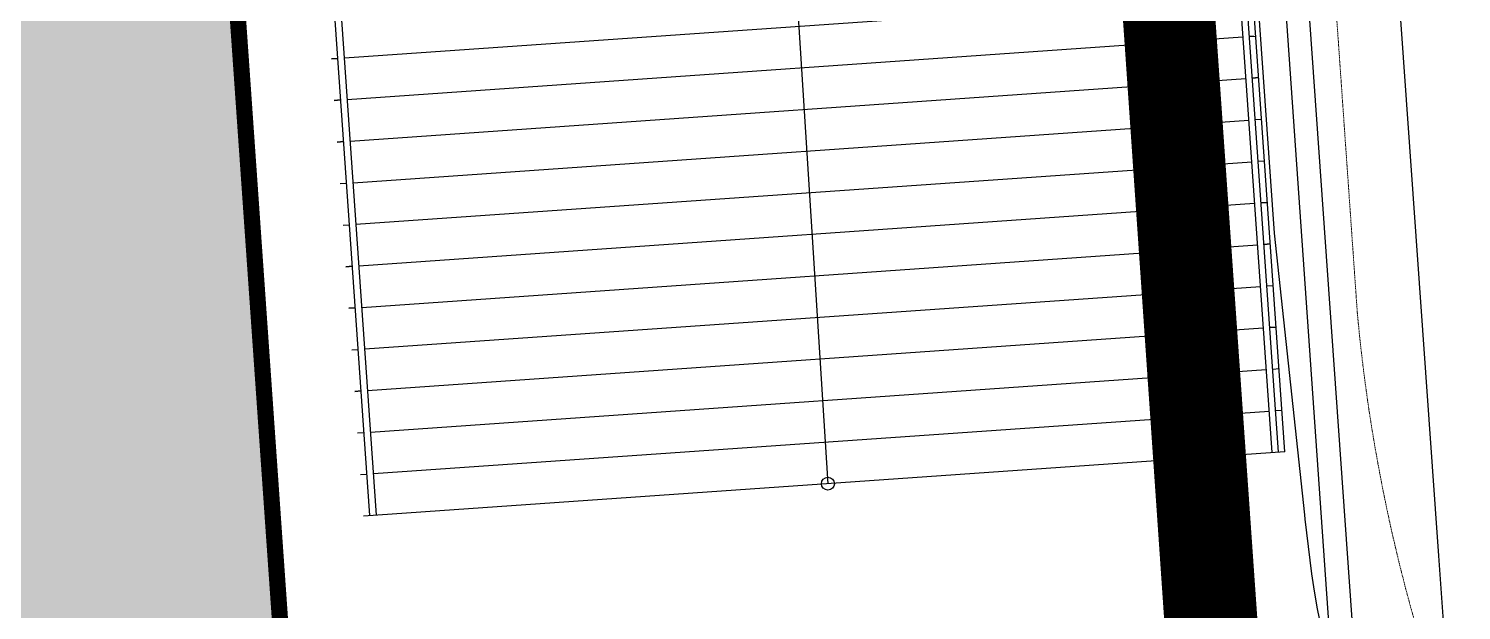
# Model space of a CAD drawing. Header units: millimetres. Extents: x 306 to 836129804, y -168137 to 818603917.
# Drawn here: x 834497764 to 834508805, y 817941516 to 817946003 of the extents above; entities that cross this region are included whole.
import ezdxf

# ---------------------------------------------------------------- set-up
doc = ezdxf.new("R2010")
doc.units = ezdxf.units.MM
doc.header["$LTSCALE"] = 3
for name, pattern in [('ACAD_ISO03W100', [30, 12, -18]), ('B0703', [4.6875, 3.125, -1.5625]), ('BORDER2', [0.875, 0.25, -0.125, 0.25, -0.125, 0, -0.125]), ('CENTER', [2, 1.25, -0.25, 0.25, -0.25]), ('DASHED', [0.75, 0.5, -0.25])]:
    doc.linetypes.add(name, pattern=pattern)
doc.layers.get('Defpoints').update_dxf_attribs({"color": 32})
for name, color, linetype in [('22INWA-a', 6, 'CENTER'), ('_base', 251, 'Continuous'), ('_LTC', 251, 'Continuous'), ('_PARCEL BOUNDARY', 10, 'DASHED')]:
    doc.layers.add(name, color=color, linetype=linetype)
doc.layers.add('Eva-New', color=1, linetype='ACAD_ISO03W100', lineweight=18)
doc.layers.add('UAJ-23FLOR-z', color=251, linetype='B0703', lineweight=9)

# ---------------------------------------------------------------- blocks, each defined once
blk = doc.blocks.new('3A35X-MAGP-P-LD-00-0')
at = {"layer": '_base'}
for p, q in [((834500196.8338119, 817945776.3254766, -1.145633454324724e-06), (834507099.3071635, 817946258.8612857, -1.145633454324724e-06)), ((834507171.5961242, 817945941.7635206, -1.145633454324724e-06), (834507221.4680991, 817945945.2499539, -1.145633454324724e-06)), ((834500219.2445036, 817945455.7408379, -1.145633454324724e-06), (834507121.7178552, 817945938.2766471, -1.145633454324724e-06)), ((834500097.0953106, 817945769.3529909, -1.145633454324724e-06), (834500146.955543, 817945772.8386034, -1.145633454324724e-06)), ((834500241.6551952, 817945135.1561995, -1.145633454324724e-06), (834507144.1285468, 817945617.6920081, -1.145633454324724e-06)), ((834507194.0068159, 817945621.1788818, -1.145633454324724e-06), (834507243.8794203, 817945624.665359, -1.145633454324724e-06)), ((834500119.5043626, 817945448.7682374, -1.145633454324724e-06), (834500169.3662347, 817945452.2539647, -1.145633454324724e-06)), ((834500264.065887, 817944814.5715605, -1.145633454324724e-06), (834507166.5392386, 817945297.1073697, -1.145633454324724e-06)), ((834507216.4175075, 817945300.5942433, -1.145633454324724e-06), (834507266.2907412, 817945304.0807647, -1.145633454324724e-06)), ((834500141.9134146, 817945128.1834844, -1.145633454324724e-06), (834500191.7769264, 817945131.6693262, -1.145633454324724e-06)), ((834500286.4765786, 817944493.9869219, -1.145633454324724e-06), (834507188.9499302, 817944976.522731, -1.145633454324724e-06)), ((834507238.8281993, 817944980.0096045, -1.145633454324724e-06), (834507288.7020624, 817944983.4961699, -1.145633454324724e-06)), ((834500164.3224669, 817944807.5987307, -1.145633454324724e-06), (834500214.187618, 817944811.0846872, -1.145633454324724e-06)), ((834500308.8872702, 817944173.4022832, -1.145633454324724e-06), (834507211.360622, 817944655.9380922, -1.145633454324724e-06)), ((834507261.2388911, 817944659.4249657, -1.145633454324724e-06), (834507311.1133837, 817944662.9115751, -1.145633454324724e-06)), ((834500186.7315189, 817944487.0139776, -1.145633454324724e-06), (834500236.5983096, 817944490.5000486, -1.145633454324724e-06)), ((834500331.297962, 817943852.8176446, -1.145633454324724e-06), (834507233.7713135, 817944335.3534539, -1.145633454324724e-06)), ((834507283.6495826, 817944338.8403274, -1.145633454324724e-06), (834507333.5247046, 817944342.3269807, -1.145633454324724e-06)), ((834500209.1405708, 817944166.4292241, -1.145633454324724e-06), (834500259.0090014, 817944169.9154099, -1.145633454324724e-06)), ((834500353.7086537, 817943532.233006, -1.145633454324724e-06), (834507256.1820054, 817944014.7688149, -1.145633454324724e-06)), ((834507306.0602744, 817944018.2556885, -1.145633454324724e-06), (834507355.9360257, 817944021.7423857, -1.145633454324724e-06)), ((834500231.549623, 817943845.844471, -1.145633454324724e-06), (834500281.419693, 817943849.3307712, -1.145633454324724e-06)), ((834500376.1193454, 817943211.6483673, -1.145633454324724e-06), (834507278.5926971, 817943694.1841762, -1.145633454324724e-06)), ((834507328.4709661, 817943697.6710497, -1.145633454324724e-06), (834507378.3473469, 817943701.1577911, -1.145633454324724e-06)), ((834500253.958675, 817943525.2597177, -1.145633454324724e-06), (834500303.8303847, 817943528.7461326, -1.145633454324724e-06)), ((834500398.530037, 817942891.0637289, -1.145633454324724e-06), (834507301.0033886, 817943373.5995376, -1.145633454324724e-06)), ((834507350.8816577, 817943377.086411, -1.145633454324724e-06), (834507400.758668, 817943380.5731964, -1.145633454324724e-06)), ((834500276.367727, 817943204.6749642, -1.145633454324724e-06), (834500326.2410766, 817943208.1614938, -1.145633454324724e-06)), ((834500420.9407288, 817942570.47909, -1.145633454324724e-06), (834507323.4140805, 817943053.014899, -1.145633454324724e-06)), ((834507373.2923496, 817943056.5017724, -1.145633454324724e-06), (834507423.1699891, 817943059.9886019, -1.145633454324724e-06)), ((834500298.7767792, 817942884.0902114, -1.145633454324724e-06), (834500348.6517681, 817942887.5768555, -1.145633454324724e-06)), ((834507445.5813103, 817942739.4040072, -1.145633454324724e-06), (834500343.5974606, 817942242.9208845, -1.145633454324724e-06)), ((834500321.1858312, 817942563.5054578, -1.145633454324724e-06), (834500371.06246, 817942566.9922165, -1.145633454324724e-06))]:
    blk.add_line(p, q, dxfattribs=at)
for points in [[(834507345.8247737, 817942732.4302393), (834506677.9064436, 817952286.9928311)], [(834507395.7030495, 817942735.9170148), (834506727.7847195, 817952290.4796066)], [(834507445.5813107, 817942739.4040002), (834506777.6442218, 817952293.9652807)], [(834500393.4731599, 817942246.4074594), (834499725.5548298, 817951800.9700512)], [(834500443.3514357, 817942249.8942349), (834499775.4331056, 817951804.4568267)], [(834507610.9163461, 817946395.9932725), (834508035.7027619, 817940392.3679096)], [(834503679.5960227, 817946339.4883263), (834503922.9936318, 817942493.1481068)], [(834507204.2153281, 817945944.0438459), (834507171.5961248, 817945941.7635133)], [(834500146.9555445, 817945772.8385829), (834500097.0892584, 817945769.3525469)], [(834507243.8794208, 817945624.6653523), (834507194.0068165, 817945621.1788749)], [(834507243.8794208, 817945624.6653522), (834507194.0068164, 817945621.1788749)], [(834500169.3662361, 817945452.2539443), (834500119.498861, 817945448.7678322)], [(834507216.4175081, 817945300.5942361), (834507266.2907419, 817945304.0807576)], [(834507216.4175081, 817945300.594236), (834507266.2907418, 817945304.0807576)], [(834500191.7769278, 817945131.6693056), (834500141.9084632, 817945128.1831174)], [(834507238.8281997, 817944980.0095974), (834507288.702063, 817944983.4961628)], [(834507238.8281999, 817944980.0095973), (834507288.702063, 817944983.4961629)], [(834500164.3180654, 817944807.5984026), (834500214.1876197, 817944811.0846667)], [(834507311.113384, 817944662.9115682), (834507261.2388916, 817944659.4249587)], [(834507311.1133841, 817944662.9115682), (834507261.2388916, 817944659.4249587)], [(834500186.7276678, 817944487.0136876), (834500236.5983112, 817944490.500028)], [(834507333.5247052, 817944342.3269734), (834507283.6495832, 817944338.84032)], [(834507333.5247052, 817944342.3269734), (834507283.6495832, 817944338.8403198)], [(834500259.009003, 817944169.9153894), (834500209.1372701, 817944166.4289728)], [(834507306.060275, 817944018.2556813), (834507355.9360265, 817944021.742379)], [(834507306.060275, 817944018.2556813), (834507355.9360263, 817944021.7423788)], [(834500281.4196945, 817943849.3307507), (834500231.5468726, 817943845.8442581)], [(834507378.3473474, 817943701.1577842), (834507328.4709667, 817943697.6710428)], [(834507378.3473473, 817943701.1577842), (834507328.4709666, 817943697.6710427)], [(834500253.9564748, 817943525.2595433), (834500303.8303863, 817943528.7461121)], [(834500326.2410781, 817943208.1614734), (834500276.3660771, 817943204.6748283)], [(834500298.7756796, 817942884.0901135), (834500348.6517696, 817942887.5768347)], [(834500321.1852819, 817942563.5053988), (834500371.0624614, 817942566.992196)]]:
    blk.add_lwpolyline(points, dxfattribs=at)
blk.add_polyline3d([(834507783.9481013, 817953868.4477749, 13800.0131797558), (834508628.2483541, 817941935.9612758, 13800.01325986012), (834508679.216638, 817941215.7193896, 13800.01326469535), (834508704.7007685, 817940855.5300391, 13800.01326711296), (834508733.815686, 817940445.5708325, 13800.01326988469)], dxfattribs=at)
blk.add_circle((834503922.9936318, 817942493.1481068), 49.99999999999981, dxfattribs=at)
blk = doc.blocks.new('FAC-00-0')
at = {"layer": '_LTC'}
blk.add_lwpolyline([(834530677.4095439, 817946283.2308419), (834527074.6079371, 817945049.1932384), (834526701.6346854, 817945023.1195476), (834526696.6833131, 817944884.0243217, -0.336950524004752), (834524556.4721905, 817941206.193754, -0.03180647661176735), (834523784.7984278, 817940962.8966205, -0.02033516635128365), (834520967.2779578, 817940301.6889249, -0.01247054496646103), (834516607.666639, 817939585.0369924, -0.01473771482394831), (834512420.736378, 817939137.5343199, -0.003075829402290311), (834511013.5375607, 817939032.3961636, -0.007250775001422562), (834510405.9770567, 817938995.523768, -0.01819113716958021), (834510206.5215365, 817938993.4981275, -0.388820978070801), (834507789.5594004, 817941351.0627434), (834507483.4636881, 817945729.6344007), (834506959.577392, 817953223.6099526), (834506394.5954391, 817953186.4402099), (834502439.1254252, 818009760.6521547)], format="xyb", dxfattribs=at)
for points in [[(834507234.9320978, 817946251.0459485), (834507362.5201904, 817944425.9515352)], [(834507362.5201902, 817944425.9515365), (834507595.2217947, 817942252.3625338), (834507598.6668614, 817942220.1531159), (834507649.0502785, 817941797.5854106), (834507669.3946675, 817941664.3739581), (834507693.5965725, 817941528.9120607), (834507722.5934863, 817941390.9859122), (834507739.17761, 817941321.0930593), (834507757.2902485, 817941250.6350907), (834507777.0238085, 817941179.673321), (834507798.4573895, 817941108.2888653), (834507821.6231501, 817941036.610949), (834507846.4529617, 817940964.8271954), (834507872.8756721, 817940893.0709198), (834507900.8051013, 817940821.5026325), (834507930.1816072, 817940750.2044715), (834507960.9372313, 817940679.2772044), (834507993.0174181, 817940608.7886126), (834508060.9693205, 817940469.3337486), (834508096.7517395, 817940400.4743115), (834508171.8187191, 817940264.5759163), (834508200.4262044, 817940216.669185)]]:
    blk.add_lwpolyline(points, dxfattribs=at)
blk = doc.blocks.new('PB1')
at = {"layer": '_PARCEL BOUNDARY', "ltscale": 5, "const_width": 382.5}
blk.add_lwpolyline([(834498385.0000008, 817447685.0992794), (834507890.547242, 817309232.6951046)], dxfattribs=at)

msp = doc.modelspace()

# ---------------------------------------------------------------- hatches: boundary and pattern name
h = msp.add_hatch(color=252)
h.dxf.hatch_style = 1
h.paths.add_polyline_path([(834491428.6273878, 818059772.8071259), (834500471.6381061, 817930419.0548246), (834389949.5236622, 817922692.5478795), (834380906.5129439, 818052046.3001808)])

# ---------------------------------------------------------------- linework, layer by layer
at = {"layer": 'Defpoints', "linetype": 'BORDER2', "ltscale": 3, "const_width": 125, "elevation": -0.1231964928010711}
msp.add_lwpolyline([(834491428.4145815, 818059772.3930166), (834500471.4252999, 817930418.6407152), (834389949.310856, 817922692.1337701), (834380906.3001376, 818052045.8860714), (834491428.4145815, 818059772.3930166)], dxfattribs=at)

# ---------------------------------------------------------------- block references
msp.add_blockref('FAC-00-0', (0, 0))

# ---------------------------------------------------------------- next in the draw order: hatches: boundary and pattern name
at = {"layer": 'Eva-New', "linetype": 'Continuous', "ltscale": 0.01}
h = msp.add_hatch(dxfattribs=at)
h.set_pattern_fill('ANSI31', color=8, scale=350, angle=4)
h.set_pattern_definition([(49, (0, 0), (-838.6710210225554, 729.0455959657013), [])])
edge = h.paths.add_edge_path()
edge.add_arc((834447352.6901244, 818075810.5450976), 8032.144076369556, 278.1493260299469, 363.9196805467143)
edge.add_line((834455366.0458702, 818076359.6062542), (834454423.0038396, 818089850.1345646))
edge.add_line((834454423.0038396, 818089850.1345646), (834460377.9781237, 818090272.1386085))
edge.add_line((834460377.9781237, 818090272.1386085), (834461328.298973, 818076774.1552652))
edge.add_arc((834469344.19773, 818077355.6258211), 8036.960923729088, 184.1489491852516, 277.8464788459742)
edge.add_line((834470441.397456, 818069393.9115804), (834484038.0252867, 818070344.3705103))
edge.add_arc((834484944.5652857, 818057376.0172911), 12999.99999959887, 3.9987000063035794, 93.9987003655122, ccw=False)
edge.add_line((834497912.9185107, 818058282.5572088), (834504198.838366, 817968360.395093))
edge.add_line((834504198.838366, 817968360.395093), (834498213.4445688, 817967941.9920864))
edge.add_line((834498213.4445688, 817967941.9920864), (834497724.6805626, 817974444.4494282))
edge.add_arc((834489727.9153308, 817973282.5309881), 8080.736886865073, 8.267140263946384, 94.0521896770282)
edge.add_line((834489156.8891898, 817981343.0668128), (834483271.2518715, 817980931.6371824))
edge.add_line((834483271.2518715, 817980931.6371824), (834482852.8489178, 817986917.0309569))
edge.add_line((834482852.8489178, 817986917.0309569), (834488738.4861504, 817987328.4606092))
edge.add_arc((834488173.6419755, 817995408.7422997), 8100.000070330536, 273.9987004840131, 363.9986994967513)
edge.add_line((834496253.9236757, 817995973.5863353), (834492005.2892061, 818056751.7070953))
edge.add_arc((834483925.0076102, 818056186.8630936), 8099.999963949022, 3.998699308407747, 93.99870009026304)
edge.add_line((834483360.1634983, 818064267.1446819), (834388292.1586803, 818057621.5097001))
edge.add_arc((834388857.0026121, 818049541.2281752), 8099.999888201874, 93.9986988505219, 183.9987002984615)
edge.add_line((834380776.7211014, 818048976.3840392), (834385025.3555613, 817988198.2632723))
edge.add_arc((834393105.6371875, 817988763.1073705), 8100.000000887937, 183.9986999748282, 273.9986997593276)
edge.add_line((834393670.4812553, 817980682.8257422), (834399556.1186218, 817981094.2553421))
edge.add_line((834399556.1186218, 817981094.2553421), (834399974.5217934, 817975108.861716))
edge.add_line((834399974.5217934, 817975108.861716), (834394088.8843911, 817974697.4318887))
edge.add_arc((834394653.7283987, 817966617.1502862), 8099.999970905219, 93.99869934723267, 183.9915854193383)
edge.add_line((834386573.3767266, 817966053.3095425), (834386984.8765616, 817960166.6688533))
edge.add_line((834386984.8765616, 817960166.6688533), (834380999.48273, 817959748.2658125))
edge.add_line((834380999.48273, 817959748.2658125), (834374293.6732272, 818054157.144366))
edge.add_line((834374293.6732272, 818054157.144366), (834370747.5660933, 818059540.8022534))
edge.add_arc((834392555.930729, 818006004.81394), 57807.49789402371, 93.32753552383753, 112.1639652021328, ccw=False)
edge.add_line((834389200.5633656, 818063714.8505249), (834448491.2746003, 818067859.5097024))
edge = h.paths.add_edge_path()
edge.add_arc((834409525.9837519, 817898820.2371335), 14903.63544214342, 96.28120862123203, 134.3126067876923)
edge.add_arc((834409525.9837505, 817898820.2371355), 14903.63543966437, 134.3126067891997, 149.7991721869973)
edge.add_line((834396645.2554984, 817906317.2491413), (834392171.2926892, 817910872.8386592))
edge.add_arc((834406671.2210233, 817902886.7919406), 16553.69638135687, 92.50210104945631, 151.1555846117137, ccw=False)
edge.add_line((834405948.5524789, 817919424.7063817), (834477724.7747229, 817924442.1522598))
edge.add_line((834477724.7747229, 817924442.1522598), (834478142.9674621, 817918459.7668501))
edge.add_line((834478142.9674621, 817918459.7668501), (834460500.2013323, 817917249.0688335))
edge.add_arc((834461030.9209058, 817909001.1832795), 8264.942793319882, 93.68168642474829, 148.009586989611)
edge.add_arc((834460934.56677, 817909159.0706836), 8100.000001975859, 148.5957391971914, 150.4622796806221)
edge.add_line((834453887.313049, 817913152.341902), (834445875.8229499, 817911532.7165549))
edge.add_arc((834438788.6238691, 817907610.7770907), 8099.999998282959, 28.95942079567633, 30.33481836697718)
edge.add_arc((834438728.7117383, 817907571.3559655), 8171.620080711496, 30.36121812208826, 91.21894888327404)
edge.add_line((834438554.8763201, 817915741.1268307), (834407895.4021198, 817913634.4044383))

# ---------------------------------------------------------------- next in the draw order: linework, layer by layer
at = {"layer": '22INWA-a', "ltscale": 2, "const_width": 500, "flags": 128}
msp.add_lwpolyline([(834645623.6869675, 817967959.8298992), (834644172.2057416, 817967858.3591783), (834645623.6869675, 817967959.8298992), (834648121.0199271, 817931878.0378461), (834646732.9119703, 817931602.6841583), (834552249.9020534, 817919488.4926492), (834509653.719406, 817903226.8796499), (834493650.5402416, 818132199.4721122), (834495221.4466506, 818132309.2531987), (834492443.3530575, 818172005.4249322), (834498761.0000008, 818180933.000002, 0.1039453279364779), (834533697.0000086, 818164790.9999983, 0.0281485251874361), (834560518.0000027, 818159716.0000006), (834570883.0000095, 818156559.9999988, 0.01218113012787053), (834580152.0000002, 818154030, 0.0118168953345502), (834589679.9999993, 818153626.0000007, 0.01895900772234266), (834627610.0000029, 818154459.9999995), (834630540.0000026, 818155389.0000011), (834633307.5130115, 818155581.3607701), (834636812.9937819, 818105509.8540434), (834642798.3436269, 818105928.8853481), (834646290.2711654, 818056050.9699742), (834640304.3231351, 818055631.8967907), (834643398.1701388, 818011440.063687), (834641154.3077285, 818011282.972015), (834643400.0372874, 817979197.1576313), (834644172.2057416, 817967858.3591783)], format="xyb", close=True, dxfattribs=at)
at = {"layer": 'UAJ-23FLOR-z', "linetype": 'B0703'}
msp.add_lwpolyline([(834507286.5323656, 817954064.2740096), (834507286.5323656, 817954064.2740095), (834508003.220393, 817943808.9883285, 0.05747122776851413), (834508615.9662898, 817940875.2639182, 0.04544252444508785), (834509020.5783826, 817940086.1753181, 0.03235441706420174), (834509392.5742244, 817939575.2344134, 0.2200044749516853), (834510691.135657, 817939271.2690512, 0.006412433910078859), (834510787.2884321, 817939279.8580598, 0.001378294710193921), (834511133.4842203, 817939307.5076089), (834531947.0321665, 817940761.2280079, -0.1471700971321482)], format="xyb", dxfattribs=at)

# ---------------------------------------------------------------- next in the draw order: block references
at = {"ltscale": 0.5}
msp.add_blockref('3A35X-MAGP-P-LD-00-0', (0, 0), dxfattribs=at)
msp.add_blockref('PB1', (-0.5600396394729614, 614971.3320208788))

doc.saveas('drawing.dxf')
